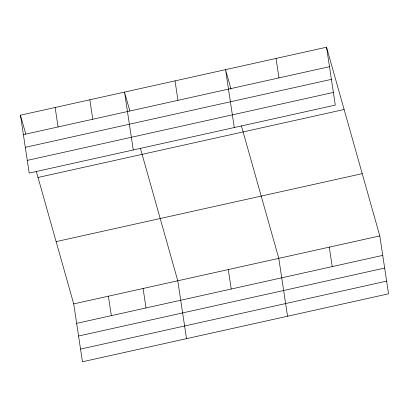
<?xml version="1.0" encoding="UTF-8"?>
<svg xmlns="http://www.w3.org/2000/svg" width="409" height="409" viewBox="0 0 409 409"><rect width="100%" height="100%" fill="white"/><g stroke="black" fill="none" stroke-linecap="round" stroke-linejoin="round"><path stroke-width="0.61" d="M326.54 47.229L335.293 105.108L29.203 173.073L20.45 115.195L326.54 47.229L379.797 235.927L388.55 293.805L82.46 361.771L73.707 303.892L36.299 171.356M23.395 134.648L329.485 66.687M25.312 147.332L331.402 79.366M27.285 160.394L333.376 92.429M38.022 177.465L344.117 109.5M56.13 241.622L362.221 173.656M73.707 303.892L379.797 235.927M76.647 323.35L382.737 255.385M78.564 336.029L384.654 268.064M80.542 349.092L386.633 281.126M231.044 89.193L225.533 69.658L234.285 127.536M241.382 125.824L278.785 258.355L287.537 316.234M129.863 111.008L124.52 92.086L133.273 149.965M140.374 148.252L177.777 280.784L186.53 338.662M20.45 115.195L25.793 134.116M329.291 247.138L332.236 266.596M276.034 58.441L278.979 77.899M228.283 269.567L231.223 289.025M175.026 80.87L177.971 100.328M143.084 288.483L146.028 307.941M89.832 99.786L92.771 119.244M108.395 296.188L111.34 315.646M55.138 107.49L58.083 126.948"/></g></svg>
